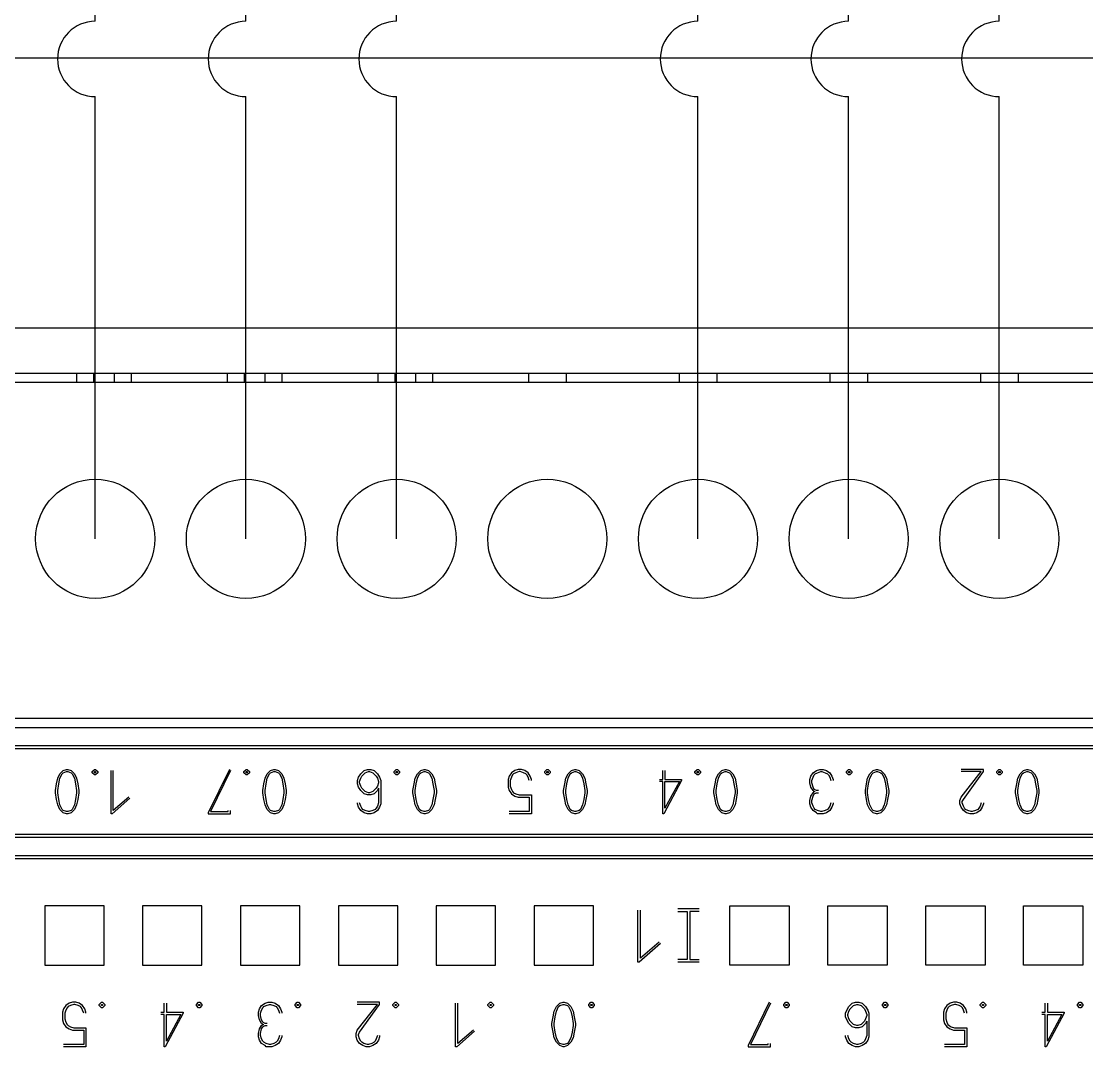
# Model space of a CAD drawing. Header units: millimetres. Extents: x 408 to 981, y 278 to 684.
# Drawn here: x 638.79 to 674.71, y 492.85 to 527.42 of the extents above; entities that cross this region are included whole.
import ezdxf

# ---------------------------------------------------------------- set-up
doc = ezdxf.new("R2010")
doc.units = ezdxf.units.MM
for name, color, linetype in [('0007LEVEL_0', 7, 'Continuous'), ('0007LEVEL_1', 7, 'Continuous'), ('8_ALL_NOTES_BALLOONS_SYMBOLS_GT', 7, 'Continuous'), ('RED_2.5mm^2', 1, 'Continuous'), ('YEL_14_THHN', 2, 'Continuous')]:
    doc.layers.add(name, color=color, linetype=linetype)

msp = doc.modelspace()

# ---------------------------------------------------------------- linework, layer by layer
at = {"color": 7, "linetype": 'Continuous'}
for p, q in [((692.583, 503.596), (539.183, 503.596)), ((539.283, 499.287), (692.483, 499.287)), ((539.283, 499.196), (692.483, 499.196)), ((639.583, 497.596), (639.583, 495.596)), ((641.583, 497.596), (639.583, 497.596)), ((641.583, 495.596), (641.583, 497.596)), ((642.883, 497.596), (642.883, 495.596)), ((644.883, 497.596), (642.883, 497.596)), ((644.883, 495.596), (644.883, 497.596)), ((646.183, 497.596), (646.183, 495.596)), ((648.183, 497.596), (646.183, 497.596)), ((648.183, 495.596), (648.183, 497.596)), ((649.483, 497.596), (649.483, 495.596)), ((651.483, 497.596), (649.483, 497.596)), ((651.483, 495.596), (651.483, 497.596)), ((652.783, 497.596), (652.783, 495.596)), ((654.783, 497.596), (652.783, 497.596)), ((654.783, 495.596), (654.783, 497.596)), ((656.083, 497.596), (656.083, 495.596)), ((658.083, 497.596), (656.083, 497.596)), ((658.083, 495.596), (658.083, 497.596)), ((662.683, 495.596), (662.683, 497.596)), ((662.683, 497.596), (664.683, 497.596)), ((664.683, 497.596), (664.683, 495.596)), ((665.983, 495.596), (665.983, 497.596)), ((665.983, 497.596), (667.983, 497.596)), ((667.983, 497.596), (667.983, 495.596)), ((669.283, 495.596), (669.283, 497.596)), ((669.283, 497.596), (671.283, 497.596)), ((671.283, 497.596), (671.283, 495.596)), ((672.583, 495.596), (672.583, 497.596)), ((672.583, 497.596), (674.583, 497.596)), ((674.583, 497.596), (674.583, 495.596)), ((639.583, 495.596), (641.583, 495.596)), ((642.883, 495.596), (644.883, 495.596)), ((646.183, 495.596), (648.183, 495.596)), ((649.483, 495.596), (651.483, 495.596)), ((652.783, 495.596), (654.783, 495.596)), ((656.083, 495.596), (658.083, 495.596)), ((664.683, 495.596), (662.683, 495.596)), ((667.983, 495.596), (665.983, 495.596)), ((671.283, 495.596), (669.283, 495.596)), ((674.583, 495.596), (672.583, 495.596))]:
    msp.add_line(p, q, dxfattribs=at)
at = {"layer": '0007LEVEL_0', "color": 7, "linetype": 'Continuous'}
for p, q in [((661.643, 497.496), (660.923, 497.496)), ((659.573, 495.696), (659.573, 497.451)), ((659.663, 495.831), (659.663, 497.451)), ((660.923, 497.406), (661.238, 497.406)), ((661.238, 497.406), (661.238, 495.786)), ((661.328, 497.406), (661.328, 495.786)), ((661.643, 497.406), (661.328, 497.406)), ((660.338, 496.326), (659.618, 495.696)), ((660.293, 496.371), (659.663, 495.831)), ((659.618, 495.696), (659.573, 495.696)), ((661.238, 495.786), (660.923, 495.786)), ((661.643, 495.696), (660.923, 495.696)), ((661.328, 495.786), (661.643, 495.786)), ((640.295, 494.233), (640.22, 494.121)), ((640.408, 494.308), (640.295, 494.233)), ((640.445, 494.233), (640.37, 494.196)), ((640.52, 494.346), (640.408, 494.308)), ((640.558, 494.271), (640.445, 494.233)), ((640.633, 494.346), (640.52, 494.346)), ((640.595, 494.271), (640.558, 494.271)), ((640.708, 494.233), (640.595, 494.271)), ((640.745, 494.308), (640.633, 494.346)), ((640.783, 494.196), (640.708, 494.233)), ((640.858, 494.233), (640.745, 494.308)), ((640.933, 494.121), (640.858, 494.233)), ((641.42, 494.271), (641.495, 494.346)), ((641.42, 494.233), (641.42, 494.271)), ((641.495, 494.158), (641.42, 494.233)), ((641.495, 494.346), (641.533, 494.346)), ((641.495, 494.233), (641.495, 494.271)), ((641.495, 494.271), (641.533, 494.271)), ((641.533, 494.233), (641.495, 494.233)), ((641.533, 494.346), (641.608, 494.271)), ((641.533, 494.271), (641.533, 494.233)), ((641.608, 494.233), (641.533, 494.158)), ((641.608, 494.271), (641.608, 494.233)), ((643.608, 494.008), (643.608, 494.308)), ((643.683, 494.308), (643.683, 494.008)), ((644.695, 494.271), (644.77, 494.346)), ((644.695, 494.233), (644.695, 494.271)), ((644.77, 494.158), (644.695, 494.233)), ((644.77, 494.346), (644.808, 494.346)), ((644.77, 494.233), (644.77, 494.271)), ((644.77, 494.271), (644.808, 494.271)), ((644.808, 494.233), (644.77, 494.233)), ((644.808, 494.346), (644.883, 494.271)), ((644.808, 494.271), (644.808, 494.233)), ((644.883, 494.233), (644.808, 494.158)), ((644.883, 494.271), (644.883, 494.233)), ((646.82, 494.121), (646.895, 494.233)), ((646.895, 494.233), (647.008, 494.308)), ((646.97, 494.196), (647.045, 494.233)), ((647.008, 494.308), (647.12, 494.346)), ((647.045, 494.233), (647.158, 494.271)), ((647.12, 494.346), (647.233, 494.346)), ((647.158, 494.271), (647.195, 494.271)), ((647.195, 494.271), (647.308, 494.233)), ((647.233, 494.346), (647.345, 494.308)), ((647.308, 494.233), (647.383, 494.196)), ((647.345, 494.308), (647.458, 494.233)), ((647.458, 494.233), (647.533, 494.121)), ((648.02, 494.271), (648.095, 494.346)), ((648.02, 494.233), (648.02, 494.271)), ((648.095, 494.158), (648.02, 494.233)), ((648.095, 494.346), (648.133, 494.346)), ((648.095, 494.233), (648.095, 494.271)), ((648.095, 494.271), (648.133, 494.271)), ((648.133, 494.233), (648.095, 494.233)), ((648.133, 494.346), (648.208, 494.271)), ((648.133, 494.271), (648.133, 494.233)), ((648.208, 494.233), (648.133, 494.158)), ((648.208, 494.271), (648.208, 494.233)), ((650.87, 494.346), (650.12, 494.346)), ((650.12, 493.408), (650.795, 494.271)), ((650.795, 494.271), (650.12, 494.271)), ((650.195, 493.333), (650.87, 494.271)), ((650.87, 494.271), (650.87, 494.346)), ((651.32, 494.271), (651.395, 494.346)), ((651.32, 494.233), (651.32, 494.271)), ((651.395, 494.158), (651.32, 494.233)), ((651.395, 494.346), (651.433, 494.346)), ((651.395, 494.233), (651.395, 494.271)), ((651.395, 494.271), (651.433, 494.271)), ((651.433, 494.233), (651.395, 494.233)), ((651.433, 494.346), (651.508, 494.271)), ((651.433, 494.271), (651.433, 494.233)), ((651.508, 494.233), (651.433, 494.158)), ((651.508, 494.271), (651.508, 494.233)), ((653.433, 492.846), (653.433, 494.308)), ((653.508, 492.958), (653.508, 494.308)), ((654.52, 494.271), (654.595, 494.346)), ((654.52, 494.233), (654.52, 494.271)), ((654.595, 494.158), (654.52, 494.233)), ((654.595, 494.346), (654.633, 494.346)), ((654.595, 494.233), (654.595, 494.271)), ((654.595, 494.271), (654.633, 494.271)), ((654.633, 494.233), (654.595, 494.233)), ((654.633, 494.346), (654.708, 494.271)), ((654.633, 494.271), (654.633, 494.233)), ((654.708, 494.233), (654.633, 494.158)), ((654.708, 494.271), (654.708, 494.233)), ((656.833, 494.196), (656.945, 494.308)), ((656.908, 494.196), (656.945, 494.233)), ((656.945, 494.308), (657.058, 494.346)), ((656.945, 494.233), (657.058, 494.271)), ((657.058, 494.346), (657.095, 494.346)), ((657.058, 494.271), (657.095, 494.271)), ((657.095, 494.346), (657.208, 494.308)), ((657.095, 494.271), (657.208, 494.233)), ((657.208, 494.308), (657.32, 494.196)), ((657.208, 494.233), (657.245, 494.196)), ((657.92, 494.271), (657.995, 494.346)), ((657.92, 494.233), (657.92, 494.271)), ((657.995, 494.158), (657.92, 494.233)), ((657.995, 494.346), (658.033, 494.346)), ((657.995, 494.233), (657.995, 494.271)), ((657.995, 494.271), (658.033, 494.271)), ((658.033, 494.233), (657.995, 494.233)), ((658.033, 494.346), (658.108, 494.271)), ((658.033, 494.271), (658.033, 494.233)), ((658.108, 494.233), (658.033, 494.158)), ((658.108, 494.271), (658.108, 494.233)), ((664.008, 494.346), (663.295, 492.883)), ((664.045, 494.308), (663.37, 492.921)), ((664.495, 494.271), (664.57, 494.346)), ((664.495, 494.233), (664.495, 494.271)), ((664.57, 494.158), (664.495, 494.233)), ((664.57, 494.346), (664.608, 494.346)), ((664.57, 494.233), (664.57, 494.271)), ((664.57, 494.271), (664.608, 494.271)), ((664.608, 494.233), (664.57, 494.233)), ((664.608, 494.346), (664.683, 494.271)), ((664.608, 494.271), (664.608, 494.233)), ((664.683, 494.233), (664.608, 494.158)), ((664.683, 494.271), (664.683, 494.233)), ((666.695, 494.196), (666.808, 494.308)), ((666.733, 494.121), (666.845, 494.233)), ((666.808, 494.308), (666.92, 494.346)), ((666.845, 494.233), (666.958, 494.271)), ((666.92, 494.346), (667.033, 494.346)), ((666.958, 494.271), (666.995, 494.271)), ((666.995, 494.271), (667.108, 494.233)), ((667.033, 494.346), (667.145, 494.308)), ((667.108, 494.233), (667.22, 494.121)), ((667.145, 494.308), (667.258, 494.196)), ((667.82, 494.271), (667.895, 494.346)), ((667.82, 494.233), (667.82, 494.271)), ((667.895, 494.158), (667.82, 494.233)), ((667.895, 494.346), (667.933, 494.346)), ((667.895, 494.233), (667.895, 494.271)), ((667.895, 494.271), (667.933, 494.271)), ((667.933, 494.233), (667.895, 494.233)), ((667.933, 494.346), (668.008, 494.271)), ((667.933, 494.271), (667.933, 494.233)), ((668.008, 494.233), (667.933, 494.158)), ((668.008, 494.271), (668.008, 494.233)), ((669.995, 494.233), (669.92, 494.121)), ((670.108, 494.308), (669.995, 494.233)), ((670.145, 494.233), (670.07, 494.196)), ((670.22, 494.346), (670.108, 494.308)), ((670.258, 494.271), (670.145, 494.233)), ((670.333, 494.346), (670.22, 494.346)), ((670.295, 494.271), (670.258, 494.271)), ((670.408, 494.233), (670.295, 494.271)), ((670.445, 494.308), (670.333, 494.346)), ((670.483, 494.196), (670.408, 494.233)), ((670.558, 494.233), (670.445, 494.308)), ((670.633, 494.121), (670.558, 494.233)), ((671.12, 494.271), (671.195, 494.346)), ((671.12, 494.233), (671.12, 494.271)), ((671.195, 494.158), (671.12, 494.233)), ((671.195, 494.346), (671.233, 494.346)), ((671.195, 494.233), (671.195, 494.271)), ((671.195, 494.271), (671.233, 494.271)), ((671.233, 494.233), (671.195, 494.233)), ((671.233, 494.346), (671.308, 494.271)), ((671.233, 494.271), (671.233, 494.233)), ((671.308, 494.233), (671.233, 494.158)), ((671.308, 494.271), (671.308, 494.233)), ((673.308, 494.008), (673.308, 494.308)), ((673.383, 494.308), (673.383, 494.008)), ((674.395, 494.271), (674.47, 494.346)), ((674.395, 494.233), (674.395, 494.271)), ((674.47, 494.158), (674.395, 494.233)), ((674.47, 494.346), (674.508, 494.346)), ((674.47, 494.233), (674.47, 494.271)), ((674.47, 494.271), (674.508, 494.271)), ((674.508, 494.233), (674.47, 494.233)), ((674.508, 494.346), (674.583, 494.271)), ((674.508, 494.271), (674.508, 494.233)), ((674.583, 494.233), (674.508, 494.158)), ((674.583, 494.271), (674.583, 494.233)), ((640.22, 494.121), (640.183, 494.008)), ((640.183, 494.008), (640.183, 493.746)), ((640.295, 494.083), (640.258, 493.971)), ((640.258, 493.971), (640.258, 493.783)), ((640.333, 494.158), (640.295, 494.083)), ((640.37, 494.196), (640.333, 494.158)), ((640.82, 494.158), (640.783, 494.196)), ((640.858, 494.083), (640.82, 494.158)), ((640.895, 493.971), (640.858, 494.083)), ((640.97, 494.008), (640.933, 494.121)), ((640.97, 493.971), (640.97, 494.008)), ((641.533, 494.158), (641.495, 494.158)), ((643.495, 494.008), (643.608, 494.008)), ((643.608, 493.933), (643.495, 493.933)), ((643.608, 492.846), (643.608, 493.933)), ((644.245, 493.971), (643.645, 492.846)), ((643.683, 494.008), (644.245, 494.008)), ((644.17, 493.933), (643.683, 493.033)), ((643.683, 493.033), (643.683, 493.933)), ((643.683, 493.933), (644.17, 493.933)), ((644.245, 494.008), (644.245, 493.971)), ((644.808, 494.158), (644.77, 494.158)), ((646.783, 494.008), (646.82, 494.121)), ((646.783, 493.896), (646.783, 494.008)), ((646.82, 493.746), (646.783, 493.896)), ((646.858, 493.971), (646.895, 494.083)), ((646.858, 493.896), (646.858, 493.971)), ((646.895, 493.746), (646.858, 493.896)), ((646.895, 494.083), (646.933, 494.158)), ((646.933, 494.158), (646.97, 494.196)), ((647.383, 494.196), (647.42, 494.158)), ((647.42, 494.158), (647.458, 494.083)), ((647.458, 494.083), (647.495, 493.971)), ((647.533, 494.121), (647.57, 494.008)), ((647.57, 494.008), (647.57, 493.971)), ((648.133, 494.158), (648.095, 494.158)), ((651.433, 494.158), (651.395, 494.158)), ((654.633, 494.158), (654.595, 494.158)), ((656.72, 493.858), (656.758, 494.046)), ((656.758, 494.046), (656.833, 494.196)), ((656.795, 493.858), (656.833, 494.046)), ((656.833, 494.046), (656.908, 494.196)), ((657.245, 494.196), (657.32, 494.046)), ((657.32, 494.196), (657.395, 494.046)), ((657.32, 494.046), (657.358, 493.858)), ((657.395, 494.046), (657.433, 493.858)), ((658.033, 494.158), (657.995, 494.158)), ((664.608, 494.158), (664.57, 494.158)), ((666.583, 493.971), (666.62, 494.083)), ((666.583, 493.858), (666.583, 493.971)), ((666.62, 494.083), (666.695, 494.196)), ((666.658, 493.933), (666.695, 494.046)), ((666.658, 493.896), (666.658, 493.933)), ((666.695, 493.783), (666.658, 493.896)), ((666.695, 494.046), (666.733, 494.121)), ((667.22, 494.121), (667.258, 494.046)), ((667.258, 494.196), (667.333, 494.083)), ((667.258, 494.046), (667.295, 493.933)), ((667.295, 493.896), (667.258, 493.783)), ((667.295, 493.933), (667.295, 493.896)), ((667.333, 494.083), (667.37, 493.971)), ((667.37, 493.971), (667.37, 493.183)), ((667.933, 494.158), (667.895, 494.158)), ((669.92, 494.121), (669.883, 494.008)), ((669.883, 494.008), (669.883, 493.746)), ((669.995, 494.083), (669.958, 493.971)), ((669.958, 493.971), (669.958, 493.783)), ((670.033, 494.158), (669.995, 494.083)), ((670.07, 494.196), (670.033, 494.158)), ((670.52, 494.158), (670.483, 494.196)), ((670.558, 494.083), (670.52, 494.158)), ((670.595, 493.971), (670.558, 494.083)), ((670.67, 494.008), (670.633, 494.121)), ((670.67, 493.971), (670.67, 494.008)), ((671.233, 494.158), (671.195, 494.158)), ((673.195, 494.008), (673.308, 494.008)), ((673.308, 493.933), (673.195, 493.933)), ((673.308, 492.846), (673.308, 493.933)), ((673.945, 493.971), (673.345, 492.846)), ((673.383, 494.008), (673.945, 494.008)), ((673.87, 493.933), (673.383, 493.033)), ((673.383, 493.033), (673.383, 493.933)), ((673.383, 493.933), (673.87, 493.933)), ((673.945, 494.008), (673.945, 493.971)), ((674.508, 494.158), (674.47, 494.158)), ((640.183, 493.746), (640.22, 493.633)), ((640.22, 493.633), (640.295, 493.521)), ((640.258, 493.783), (640.295, 493.671)), ((640.295, 493.671), (640.333, 493.596)), ((640.295, 493.521), (640.408, 493.446)), ((640.333, 493.596), (640.37, 493.558)), ((640.37, 493.558), (640.445, 493.521)), ((640.445, 493.521), (640.558, 493.483)), ((646.895, 493.633), (646.82, 493.746)), ((646.82, 493.446), (646.895, 493.558)), ((646.933, 493.671), (646.895, 493.746)), ((646.933, 493.596), (646.895, 493.633)), ((646.895, 493.558), (646.933, 493.596)), ((646.895, 493.446), (646.933, 493.521)), ((647.008, 493.633), (646.933, 493.671)), ((646.933, 493.596), (646.97, 493.596)), ((646.933, 493.521), (647.008, 493.558)), ((647.083, 493.633), (647.008, 493.633)), ((647.008, 493.558), (647.083, 493.558)), ((656.683, 493.633), (656.72, 493.858)), ((656.683, 493.558), (656.683, 493.633)), ((656.72, 493.333), (656.683, 493.558)), ((656.758, 493.633), (656.795, 493.858)), ((656.758, 493.558), (656.758, 493.633)), ((656.795, 493.333), (656.758, 493.558)), ((657.358, 493.858), (657.395, 493.633)), ((657.395, 493.558), (657.358, 493.333)), ((657.395, 493.633), (657.395, 493.558)), ((657.433, 493.858), (657.47, 493.633)), ((657.47, 493.558), (657.433, 493.333)), ((657.47, 493.633), (657.47, 493.558)), ((666.62, 493.746), (666.583, 493.858)), ((666.695, 493.633), (666.62, 493.746)), ((666.733, 493.708), (666.695, 493.783)), ((666.808, 493.521), (666.695, 493.633)), ((666.845, 493.596), (666.733, 493.708)), ((666.92, 493.483), (666.808, 493.521)), ((666.958, 493.558), (666.845, 493.596)), ((666.995, 493.558), (666.958, 493.558)), ((667.108, 493.596), (666.995, 493.558)), ((667.145, 493.521), (667.033, 493.483)), ((667.22, 493.708), (667.108, 493.596)), ((667.258, 493.633), (667.145, 493.521)), ((667.258, 493.783), (667.22, 493.708)), ((667.295, 493.708), (667.258, 493.633)), ((667.295, 493.708), (667.295, 493.221)), ((669.883, 493.746), (669.92, 493.633)), ((669.92, 493.633), (669.995, 493.521)), ((669.958, 493.783), (669.995, 493.671)), ((669.995, 493.671), (670.033, 493.596)), ((669.995, 493.521), (670.108, 493.446)), ((670.033, 493.596), (670.07, 493.558)), ((670.07, 493.558), (670.145, 493.521)), ((670.145, 493.521), (670.258, 493.483)), ((640.408, 493.446), (640.52, 493.408)), ((640.52, 493.408), (640.895, 493.408)), ((640.558, 493.483), (640.97, 493.483)), ((640.895, 493.408), (640.895, 492.921)), ((640.97, 493.483), (640.97, 492.846)), ((646.783, 493.296), (646.82, 493.446)), ((646.783, 493.183), (646.783, 493.296)), ((646.82, 493.071), (646.783, 493.183)), ((646.858, 493.296), (646.895, 493.446)), ((646.858, 493.221), (646.858, 493.296)), ((646.895, 493.108), (646.858, 493.221)), ((647.495, 493.221), (647.458, 493.108)), ((647.57, 493.183), (647.533, 493.071)), ((647.57, 493.221), (647.57, 493.183)), ((650.083, 493.296), (650.12, 493.408)), ((650.083, 493.183), (650.083, 493.296)), ((650.12, 493.071), (650.083, 493.183)), ((650.158, 493.258), (650.195, 493.333)), ((650.158, 493.221), (650.158, 493.258)), ((650.195, 493.108), (650.158, 493.221)), ((650.795, 493.221), (650.758, 493.108)), ((650.87, 493.183), (650.833, 493.071)), ((650.87, 493.221), (650.87, 493.183)), ((654.07, 493.371), (653.47, 492.846)), ((654.033, 493.408), (653.508, 492.958)), ((656.758, 493.146), (656.72, 493.333)), ((656.833, 493.146), (656.795, 493.333)), ((657.358, 493.333), (657.32, 493.146)), ((657.433, 493.333), (657.395, 493.146)), ((666.583, 493.183), (666.583, 493.221)), ((666.62, 493.071), (666.583, 493.183)), ((666.695, 493.108), (666.658, 493.221)), ((667.033, 493.483), (666.92, 493.483)), ((667.295, 493.221), (667.258, 493.108)), ((667.37, 493.183), (667.333, 493.071)), ((670.108, 493.446), (670.22, 493.408)), ((670.22, 493.408), (670.595, 493.408)), ((670.258, 493.483), (670.67, 493.483)), ((670.595, 493.408), (670.595, 492.921)), ((670.67, 493.483), (670.67, 492.846)), ((640.895, 492.921), (640.22, 492.921)), ((640.97, 492.846), (640.22, 492.846)), ((643.645, 492.846), (643.608, 492.846)), ((646.895, 492.958), (646.82, 493.071)), ((646.933, 493.033), (646.895, 493.108)), ((647.008, 492.883), (646.895, 492.958)), ((646.97, 492.996), (646.933, 493.033)), ((647.045, 492.958), (646.97, 492.996)), ((647.045, 492.846), (647.008, 492.883)), ((647.158, 492.921), (647.045, 492.958)), ((647.233, 492.846), (647.045, 492.846)), ((647.195, 492.921), (647.158, 492.921)), ((647.308, 492.958), (647.195, 492.921)), ((647.345, 492.883), (647.233, 492.846)), ((647.383, 492.996), (647.308, 492.958)), ((647.458, 492.958), (647.345, 492.883)), ((647.42, 493.033), (647.383, 492.996)), ((647.458, 493.108), (647.42, 493.033)), ((647.533, 493.071), (647.458, 492.958)), ((650.195, 492.958), (650.12, 493.071)), ((650.233, 493.033), (650.195, 493.108)), ((650.308, 492.883), (650.195, 492.958)), ((650.27, 492.996), (650.233, 493.033)), ((650.345, 492.958), (650.27, 492.996)), ((650.42, 492.846), (650.308, 492.883)), ((650.458, 492.921), (650.345, 492.958)), ((650.533, 492.846), (650.42, 492.846)), ((650.495, 492.921), (650.458, 492.921)), ((650.608, 492.958), (650.495, 492.921)), ((650.645, 492.883), (650.533, 492.846)), ((650.683, 492.996), (650.608, 492.958)), ((650.758, 492.958), (650.645, 492.883)), ((650.72, 493.033), (650.683, 492.996)), ((650.758, 493.108), (650.72, 493.033)), ((650.833, 493.071), (650.758, 492.958)), ((653.47, 492.846), (653.433, 492.846)), ((656.833, 492.996), (656.758, 493.146)), ((656.908, 492.996), (656.833, 493.146)), ((656.945, 492.883), (656.833, 492.996)), ((656.945, 492.958), (656.908, 492.996)), ((657.058, 492.921), (656.945, 492.958)), ((657.058, 492.846), (656.945, 492.883)), ((657.095, 492.921), (657.058, 492.921)), ((657.095, 492.846), (657.058, 492.846)), ((657.208, 492.958), (657.095, 492.921)), ((657.208, 492.883), (657.095, 492.846)), ((657.32, 492.996), (657.208, 492.883)), ((657.245, 492.996), (657.208, 492.958)), ((657.32, 493.146), (657.245, 492.996)), ((657.395, 493.146), (657.32, 492.996)), ((663.295, 492.883), (663.295, 492.846)), ((663.295, 492.846), (664.045, 492.846)), ((663.37, 492.921), (663.97, 492.921)), ((663.97, 492.921), (663.97, 492.958)), ((664.045, 492.846), (664.045, 492.958)), ((666.695, 492.958), (666.62, 493.071)), ((666.733, 493.033), (666.695, 493.108)), ((666.808, 492.883), (666.695, 492.958)), ((666.77, 492.996), (666.733, 493.033)), ((666.845, 492.958), (666.77, 492.996)), ((666.92, 492.846), (666.808, 492.883)), ((666.958, 492.921), (666.845, 492.958)), ((667.033, 492.846), (666.92, 492.846)), ((666.995, 492.921), (666.958, 492.921)), ((667.108, 492.958), (666.995, 492.921)), ((667.145, 492.883), (667.033, 492.846)), ((667.183, 492.996), (667.108, 492.958)), ((667.258, 492.958), (667.145, 492.883)), ((667.22, 493.033), (667.183, 492.996)), ((667.258, 493.108), (667.22, 493.033)), ((667.333, 493.071), (667.258, 492.958)), ((670.595, 492.921), (669.92, 492.921)), ((670.67, 492.846), (669.92, 492.846)), ((673.345, 492.846), (673.308, 492.846))]:
    msp.add_line(p, q, dxfattribs=at)
at = {"layer": '0007LEVEL_1', "color": 7, "linetype": 'Continuous'}
for p, q in [((618.683, 502.996), (692.483, 502.996)), ((618.783, 502.896), (692.383, 502.896)), ((640.094, 502.046), (640.206, 502.158)), ((640.206, 502.158), (640.319, 502.196)), ((640.319, 502.196), (640.356, 502.196)), ((640.356, 502.196), (640.469, 502.158)), ((640.469, 502.158), (640.581, 502.046)), ((641.181, 502.121), (641.256, 502.196)), ((641.256, 502.196), (641.294, 502.196)), ((641.294, 502.196), (641.369, 502.121)), ((641.819, 500.696), (641.819, 502.158)), ((641.894, 500.808), (641.894, 502.158)), ((645.808, 502.196), (645.096, 500.733)), ((645.846, 502.158), (645.171, 500.771)), ((646.296, 502.121), (646.371, 502.196)), ((646.371, 502.196), (646.408, 502.196)), ((646.408, 502.196), (646.483, 502.121)), ((647.083, 502.046), (647.196, 502.158)), ((647.196, 502.158), (647.308, 502.196)), ((647.308, 502.196), (647.346, 502.196)), ((647.346, 502.196), (647.458, 502.158)), ((647.458, 502.158), (647.571, 502.046)), ((650.234, 502.046), (650.346, 502.158)), ((650.346, 502.158), (650.459, 502.196)), ((650.459, 502.196), (650.571, 502.196)), ((650.571, 502.196), (650.684, 502.158)), ((650.684, 502.158), (650.796, 502.046)), ((651.359, 502.121), (651.434, 502.196)), ((651.434, 502.196), (651.471, 502.196)), ((651.471, 502.196), (651.546, 502.121)), ((652.146, 502.046), (652.259, 502.158)), ((652.259, 502.158), (652.371, 502.196)), ((652.371, 502.196), (652.409, 502.196)), ((652.409, 502.196), (652.521, 502.158)), ((652.521, 502.158), (652.634, 502.046)), ((655.426, 502.158), (655.314, 502.083)), ((655.539, 502.196), (655.426, 502.158)), ((655.651, 502.196), (655.539, 502.196)), ((655.764, 502.158), (655.651, 502.196)), ((655.876, 502.083), (655.764, 502.158)), ((656.439, 502.121), (656.514, 502.196)), ((656.514, 502.196), (656.551, 502.196)), ((656.551, 502.196), (656.626, 502.121)), ((657.226, 502.046), (657.339, 502.158)), ((657.339, 502.158), (657.451, 502.196)), ((657.451, 502.196), (657.489, 502.196)), ((657.489, 502.196), (657.601, 502.158)), ((657.601, 502.158), (657.714, 502.046)), ((660.417, 501.858), (660.417, 502.158)), ((660.492, 502.158), (660.492, 501.858)), ((661.504, 502.121), (661.579, 502.196)), ((661.579, 502.196), (661.617, 502.196)), ((661.617, 502.196), (661.692, 502.121)), ((662.292, 502.046), (662.404, 502.158)), ((662.404, 502.158), (662.517, 502.196)), ((662.517, 502.196), (662.554, 502.196)), ((662.554, 502.196), (662.667, 502.158)), ((662.667, 502.158), (662.779, 502.046)), ((665.484, 502.083), (665.597, 502.158)), ((665.597, 502.158), (665.709, 502.196)), ((665.709, 502.196), (665.822, 502.196)), ((665.822, 502.196), (665.934, 502.158)), ((665.934, 502.158), (666.047, 502.083)), ((666.609, 502.121), (666.684, 502.196)), ((666.684, 502.196), (666.722, 502.196)), ((666.722, 502.196), (666.797, 502.121)), ((667.397, 502.046), (667.509, 502.158)), ((667.509, 502.158), (667.622, 502.196)), ((667.622, 502.196), (667.659, 502.196)), ((667.659, 502.196), (667.772, 502.158)), ((667.772, 502.158), (667.884, 502.046)), ((671.226, 502.196), (670.476, 502.196)), ((671.226, 502.121), (671.226, 502.196)), ((671.676, 502.121), (671.751, 502.196)), ((671.751, 502.196), (671.788, 502.196)), ((671.788, 502.196), (671.863, 502.121)), ((672.463, 502.046), (672.576, 502.158)), ((672.576, 502.158), (672.688, 502.196)), ((672.688, 502.196), (672.726, 502.196)), ((672.726, 502.196), (672.838, 502.158)), ((672.838, 502.158), (672.951, 502.046)), ((639.981, 501.708), (640.019, 501.896)), ((640.019, 501.896), (640.094, 502.046)), ((640.056, 501.708), (640.094, 501.896)), ((640.094, 501.896), (640.169, 502.046)), ((640.169, 502.046), (640.206, 502.083)), ((640.206, 502.083), (640.319, 502.121)), ((640.319, 502.121), (640.356, 502.121)), ((640.356, 502.121), (640.469, 502.083)), ((640.469, 502.083), (640.506, 502.046)), ((640.506, 502.046), (640.581, 501.896)), ((640.581, 502.046), (640.656, 501.896)), ((640.581, 501.896), (640.619, 501.708)), ((640.656, 501.896), (640.694, 501.708)), ((641.181, 502.083), (641.181, 502.121)), ((641.256, 502.008), (641.181, 502.083)), ((641.256, 502.083), (641.256, 502.121)), ((641.256, 502.121), (641.294, 502.121)), ((641.294, 502.083), (641.256, 502.083)), ((641.294, 502.008), (641.256, 502.008)), ((641.294, 502.121), (641.294, 502.083)), ((641.369, 502.083), (641.294, 502.008)), ((641.369, 502.121), (641.369, 502.083)), ((646.296, 502.083), (646.296, 502.121)), ((646.371, 502.008), (646.296, 502.083)), ((646.371, 502.083), (646.371, 502.121)), ((646.371, 502.121), (646.408, 502.121)), ((646.408, 502.083), (646.371, 502.083)), ((646.408, 502.008), (646.371, 502.008)), ((646.408, 502.121), (646.408, 502.083)), ((646.483, 502.083), (646.408, 502.008)), ((646.483, 502.121), (646.483, 502.083)), ((646.971, 501.708), (647.008, 501.896)), ((647.008, 501.896), (647.083, 502.046)), ((647.046, 501.708), (647.083, 501.896)), ((647.083, 501.896), (647.158, 502.046)), ((647.158, 502.046), (647.196, 502.083)), ((647.196, 502.083), (647.308, 502.121)), ((647.308, 502.121), (647.346, 502.121)), ((647.346, 502.121), (647.458, 502.083)), ((647.458, 502.083), (647.496, 502.046)), ((647.496, 502.046), (647.571, 501.896)), ((647.571, 502.046), (647.646, 501.896)), ((647.571, 501.896), (647.608, 501.708)), ((647.646, 501.896), (647.683, 501.708)), ((650.121, 501.821), (650.159, 501.933)), ((650.121, 501.708), (650.121, 501.821)), ((650.159, 501.933), (650.234, 502.046)), ((650.196, 501.783), (650.234, 501.896)), ((650.196, 501.746), (650.196, 501.783)), ((650.234, 501.896), (650.271, 501.971)), ((650.271, 501.971), (650.384, 502.083)), ((650.384, 502.083), (650.496, 502.121)), ((650.496, 502.121), (650.534, 502.121)), ((650.534, 502.121), (650.646, 502.083)), ((650.646, 502.083), (650.759, 501.971)), ((650.759, 501.971), (650.796, 501.896)), ((650.796, 502.046), (650.871, 501.933)), ((650.796, 501.896), (650.834, 501.783)), ((650.834, 501.783), (650.834, 501.746)), ((650.871, 501.933), (650.909, 501.821)), ((650.909, 501.821), (650.909, 501.033)), ((651.359, 502.083), (651.359, 502.121)), ((651.434, 502.008), (651.359, 502.083)), ((651.434, 502.083), (651.434, 502.121)), ((651.434, 502.121), (651.471, 502.121)), ((651.471, 502.083), (651.434, 502.083)), ((651.471, 502.008), (651.434, 502.008)), ((651.471, 502.121), (651.471, 502.083)), ((651.546, 502.083), (651.471, 502.008)), ((651.546, 502.121), (651.546, 502.083)), ((652.034, 501.708), (652.071, 501.896)), ((652.071, 501.896), (652.146, 502.046)), ((652.109, 501.708), (652.146, 501.896)), ((652.146, 501.896), (652.221, 502.046)), ((652.221, 502.046), (652.259, 502.083)), ((652.259, 502.083), (652.371, 502.121)), ((652.371, 502.121), (652.409, 502.121)), ((652.409, 502.121), (652.521, 502.083)), ((652.521, 502.083), (652.559, 502.046)), ((652.559, 502.046), (652.634, 501.896)), ((652.634, 502.046), (652.709, 501.896)), ((652.634, 501.896), (652.671, 501.708)), ((652.709, 501.896), (652.746, 501.708)), ((655.239, 501.971), (655.201, 501.858)), ((655.201, 501.858), (655.201, 501.596)), ((655.314, 502.083), (655.239, 501.971)), ((655.314, 501.933), (655.276, 501.821)), ((655.276, 501.821), (655.276, 501.633)), ((655.351, 502.008), (655.314, 501.933)), ((655.389, 502.046), (655.351, 502.008)), ((655.464, 502.083), (655.389, 502.046)), ((655.576, 502.121), (655.464, 502.083)), ((655.614, 502.121), (655.576, 502.121)), ((655.726, 502.083), (655.614, 502.121)), ((655.801, 502.046), (655.726, 502.083)), ((655.839, 502.008), (655.801, 502.046)), ((655.876, 501.933), (655.839, 502.008)), ((655.951, 501.971), (655.876, 502.083)), ((655.914, 501.821), (655.876, 501.933)), ((655.989, 501.858), (655.951, 501.971)), ((655.989, 501.821), (655.989, 501.858)), ((656.439, 502.083), (656.439, 502.121)), ((656.514, 502.008), (656.439, 502.083)), ((656.514, 502.083), (656.514, 502.121)), ((656.514, 502.121), (656.551, 502.121)), ((656.551, 502.083), (656.514, 502.083)), ((656.551, 502.008), (656.514, 502.008)), ((656.551, 502.121), (656.551, 502.083)), ((656.626, 502.083), (656.551, 502.008)), ((656.626, 502.121), (656.626, 502.083)), ((657.114, 501.708), (657.151, 501.896)), ((657.151, 501.896), (657.226, 502.046)), ((657.189, 501.708), (657.226, 501.896)), ((657.226, 501.896), (657.301, 502.046)), ((657.301, 502.046), (657.339, 502.083)), ((657.339, 502.083), (657.451, 502.121)), ((657.451, 502.121), (657.489, 502.121)), ((657.489, 502.121), (657.601, 502.083)), ((657.601, 502.083), (657.639, 502.046)), ((657.639, 502.046), (657.714, 501.896)), ((657.714, 502.046), (657.789, 501.896)), ((657.714, 501.896), (657.751, 501.708)), ((657.789, 501.896), (657.826, 501.708)), ((660.304, 501.858), (660.417, 501.858)), ((660.417, 501.783), (660.304, 501.783)), ((660.417, 500.696), (660.417, 501.783)), ((661.054, 501.821), (660.454, 500.696)), ((660.492, 501.858), (661.054, 501.858)), ((660.979, 501.783), (660.492, 500.883)), ((660.492, 500.883), (660.492, 501.783)), ((660.492, 501.783), (660.979, 501.783)), ((661.054, 501.858), (661.054, 501.821)), ((661.504, 502.083), (661.504, 502.121)), ((661.579, 502.008), (661.504, 502.083)), ((661.579, 502.083), (661.579, 502.121)), ((661.579, 502.121), (661.617, 502.121)), ((661.617, 502.083), (661.579, 502.083)), ((661.617, 502.008), (661.579, 502.008)), ((661.617, 502.121), (661.617, 502.083)), ((661.692, 502.083), (661.617, 502.008)), ((661.692, 502.121), (661.692, 502.083)), ((662.179, 501.708), (662.217, 501.896)), ((662.217, 501.896), (662.292, 502.046)), ((662.254, 501.708), (662.292, 501.896)), ((662.292, 501.896), (662.367, 502.046)), ((662.367, 502.046), (662.404, 502.083)), ((662.404, 502.083), (662.517, 502.121)), ((662.517, 502.121), (662.554, 502.121)), ((662.554, 502.121), (662.667, 502.083)), ((662.667, 502.083), (662.704, 502.046)), ((662.704, 502.046), (662.779, 501.896)), ((662.779, 502.046), (662.854, 501.896)), ((662.779, 501.896), (662.817, 501.708)), ((662.854, 501.896), (662.892, 501.708)), ((665.372, 501.858), (665.409, 501.971)), ((665.372, 501.746), (665.372, 501.858)), ((665.409, 501.971), (665.484, 502.083)), ((665.447, 501.821), (665.484, 501.933)), ((665.447, 501.746), (665.447, 501.821)), ((665.484, 501.933), (665.522, 502.008)), ((665.522, 502.008), (665.559, 502.046)), ((665.559, 502.046), (665.634, 502.083)), ((665.634, 502.083), (665.747, 502.121)), ((665.747, 502.121), (665.784, 502.121)), ((665.784, 502.121), (665.897, 502.083)), ((665.897, 502.083), (665.972, 502.046)), ((665.972, 502.046), (666.009, 502.008)), ((666.009, 502.008), (666.047, 501.933)), ((666.047, 502.083), (666.122, 501.971)), ((666.047, 501.933), (666.084, 501.821)), ((666.122, 501.971), (666.159, 501.858)), ((666.159, 501.858), (666.159, 501.821)), ((666.609, 502.083), (666.609, 502.121)), ((666.684, 502.008), (666.609, 502.083)), ((666.684, 502.083), (666.684, 502.121)), ((666.684, 502.121), (666.722, 502.121)), ((666.722, 502.083), (666.684, 502.083)), ((666.722, 502.008), (666.684, 502.008)), ((666.722, 502.121), (666.722, 502.083)), ((666.797, 502.083), (666.722, 502.008)), ((666.797, 502.121), (666.797, 502.083)), ((667.284, 501.708), (667.322, 501.896)), ((667.322, 501.896), (667.397, 502.046)), ((667.359, 501.708), (667.397, 501.896)), ((667.397, 501.896), (667.472, 502.046)), ((667.472, 502.046), (667.509, 502.083)), ((667.509, 502.083), (667.622, 502.121)), ((667.622, 502.121), (667.659, 502.121)), ((667.659, 502.121), (667.772, 502.083)), ((667.772, 502.083), (667.809, 502.046)), ((667.809, 502.046), (667.884, 501.896)), ((667.884, 502.046), (667.959, 501.896)), ((667.884, 501.896), (667.922, 501.708)), ((667.959, 501.896), (667.997, 501.708)), ((670.476, 501.258), (671.151, 502.121)), ((671.151, 502.121), (670.476, 502.121)), ((670.551, 501.183), (671.226, 502.121)), ((671.676, 502.083), (671.676, 502.121)), ((671.751, 502.008), (671.676, 502.083)), ((671.751, 502.083), (671.751, 502.121)), ((671.751, 502.121), (671.788, 502.121)), ((671.788, 502.083), (671.751, 502.083)), ((671.788, 502.008), (671.751, 502.008)), ((671.788, 502.121), (671.788, 502.083)), ((671.863, 502.083), (671.788, 502.008)), ((671.863, 502.121), (671.863, 502.083)), ((672.351, 501.708), (672.388, 501.896)), ((672.388, 501.896), (672.463, 502.046)), ((672.426, 501.708), (672.463, 501.896)), ((672.463, 501.896), (672.538, 502.046)), ((672.538, 502.046), (672.576, 502.083)), ((672.576, 502.083), (672.688, 502.121)), ((672.688, 502.121), (672.726, 502.121)), ((672.726, 502.121), (672.838, 502.083)), ((672.838, 502.083), (672.876, 502.046)), ((672.876, 502.046), (672.951, 501.896)), ((672.951, 502.046), (673.026, 501.896)), ((672.951, 501.896), (672.988, 501.708)), ((673.026, 501.896), (673.063, 501.708)), ((639.944, 501.483), (639.981, 501.708)), ((639.944, 501.408), (639.944, 501.483)), ((640.019, 501.483), (640.056, 501.708)), ((640.019, 501.408), (640.019, 501.483)), ((640.619, 501.708), (640.656, 501.483)), ((640.656, 501.483), (640.656, 501.408)), ((640.694, 501.708), (640.731, 501.483)), ((640.731, 501.483), (640.731, 501.408)), ((646.933, 501.483), (646.971, 501.708)), ((646.933, 501.408), (646.933, 501.483)), ((647.008, 501.483), (647.046, 501.708)), ((647.008, 501.408), (647.008, 501.483)), ((647.608, 501.708), (647.646, 501.483)), ((647.646, 501.483), (647.646, 501.408)), ((647.683, 501.708), (647.721, 501.483)), ((647.721, 501.483), (647.721, 501.408)), ((650.159, 501.596), (650.121, 501.708)), ((650.234, 501.483), (650.159, 501.596)), ((650.234, 501.633), (650.196, 501.746)), ((650.271, 501.558), (650.234, 501.633)), ((650.346, 501.371), (650.234, 501.483)), ((650.384, 501.446), (650.271, 501.558)), ((650.496, 501.408), (650.384, 501.446)), ((650.646, 501.446), (650.534, 501.408)), ((650.759, 501.558), (650.646, 501.446)), ((650.796, 501.483), (650.684, 501.371)), ((650.796, 501.633), (650.759, 501.558)), ((650.834, 501.746), (650.796, 501.633)), ((650.834, 501.558), (650.796, 501.483)), ((650.834, 501.558), (650.834, 501.071)), ((651.996, 501.483), (652.034, 501.708)), ((651.996, 501.408), (651.996, 501.483)), ((652.071, 501.483), (652.109, 501.708)), ((652.071, 501.408), (652.071, 501.483)), ((652.671, 501.708), (652.709, 501.483)), ((652.709, 501.483), (652.709, 501.408)), ((652.746, 501.708), (652.784, 501.483)), ((652.784, 501.483), (652.784, 501.408)), ((655.201, 501.596), (655.239, 501.483)), ((655.239, 501.483), (655.314, 501.371)), ((655.276, 501.633), (655.314, 501.521)), ((655.314, 501.521), (655.351, 501.446)), ((655.351, 501.446), (655.389, 501.408)), ((657.076, 501.483), (657.114, 501.708)), ((657.076, 501.408), (657.076, 501.483)), ((657.151, 501.483), (657.189, 501.708)), ((657.151, 501.408), (657.151, 501.483)), ((657.751, 501.708), (657.789, 501.483)), ((657.789, 501.483), (657.789, 501.408)), ((657.826, 501.708), (657.864, 501.483)), ((657.864, 501.483), (657.864, 501.408)), ((662.142, 501.483), (662.179, 501.708)), ((662.142, 501.408), (662.142, 501.483)), ((662.217, 501.483), (662.254, 501.708)), ((662.217, 501.408), (662.217, 501.483)), ((662.817, 501.708), (662.854, 501.483)), ((662.854, 501.483), (662.854, 501.408)), ((662.892, 501.708), (662.929, 501.483)), ((662.929, 501.483), (662.929, 501.408)), ((665.409, 501.596), (665.372, 501.746)), ((665.484, 501.483), (665.409, 501.596)), ((665.484, 501.596), (665.447, 501.746)), ((665.522, 501.521), (665.484, 501.596)), ((665.522, 501.446), (665.484, 501.483)), ((665.484, 501.408), (665.522, 501.446)), ((665.597, 501.483), (665.522, 501.521)), ((665.522, 501.446), (665.559, 501.446)), ((665.672, 501.483), (665.597, 501.483)), ((667.247, 501.483), (667.284, 501.708)), ((667.247, 501.408), (667.247, 501.483)), ((667.322, 501.483), (667.359, 501.708)), ((667.322, 501.408), (667.322, 501.483)), ((667.922, 501.708), (667.959, 501.483)), ((667.959, 501.483), (667.959, 501.408)), ((667.997, 501.708), (668.034, 501.483)), ((668.034, 501.483), (668.034, 501.408)), ((672.313, 501.483), (672.351, 501.708)), ((672.313, 501.408), (672.313, 501.483)), ((672.388, 501.483), (672.426, 501.708)), ((672.388, 501.408), (672.388, 501.483)), ((672.988, 501.708), (673.026, 501.483)), ((673.026, 501.483), (673.026, 501.408)), ((673.063, 501.708), (673.101, 501.483)), ((673.101, 501.483), (673.101, 501.408)), ((639.981, 501.183), (639.944, 501.408)), ((640.019, 500.996), (639.981, 501.183)), ((640.056, 501.183), (640.019, 501.408)), ((640.094, 500.996), (640.056, 501.183)), ((640.619, 501.183), (640.581, 500.996)), ((640.656, 501.408), (640.619, 501.183)), ((640.694, 501.183), (640.656, 500.996)), ((640.731, 501.408), (640.694, 501.183)), ((642.456, 501.221), (641.856, 500.696)), ((642.419, 501.258), (641.894, 500.808)), ((646.971, 501.183), (646.933, 501.408)), ((647.008, 500.996), (646.971, 501.183)), ((647.046, 501.183), (647.008, 501.408)), ((647.083, 500.996), (647.046, 501.183)), ((647.608, 501.183), (647.571, 500.996)), ((647.646, 501.408), (647.608, 501.183)), ((647.683, 501.183), (647.646, 500.996)), ((647.721, 501.408), (647.683, 501.183)), ((650.121, 501.033), (650.121, 501.071)), ((650.234, 500.958), (650.196, 501.071)), ((650.459, 501.333), (650.346, 501.371)), ((650.571, 501.333), (650.459, 501.333)), ((650.534, 501.408), (650.496, 501.408)), ((650.684, 501.371), (650.571, 501.333)), ((650.834, 501.071), (650.796, 500.958)), ((652.034, 501.183), (651.996, 501.408)), ((652.071, 500.996), (652.034, 501.183)), ((652.109, 501.183), (652.071, 501.408)), ((652.146, 500.996), (652.109, 501.183)), ((652.671, 501.183), (652.634, 500.996)), ((652.709, 501.408), (652.671, 501.183)), ((652.746, 501.183), (652.709, 500.996)), ((652.784, 501.408), (652.746, 501.183)), ((655.314, 501.371), (655.426, 501.296)), ((655.389, 501.408), (655.464, 501.371)), ((655.426, 501.296), (655.539, 501.258)), ((655.464, 501.371), (655.576, 501.333)), ((655.539, 501.258), (655.914, 501.258)), ((655.576, 501.333), (655.989, 501.333)), ((655.914, 501.258), (655.914, 500.771)), ((655.989, 501.333), (655.989, 500.696)), ((657.114, 501.183), (657.076, 501.408)), ((657.151, 500.996), (657.114, 501.183)), ((657.189, 501.183), (657.151, 501.408)), ((657.226, 500.996), (657.189, 501.183)), ((657.751, 501.183), (657.714, 500.996)), ((657.789, 501.408), (657.751, 501.183)), ((657.826, 501.183), (657.789, 500.996)), ((657.864, 501.408), (657.826, 501.183)), ((662.179, 501.183), (662.142, 501.408)), ((662.217, 500.996), (662.179, 501.183)), ((662.254, 501.183), (662.217, 501.408)), ((662.292, 500.996), (662.254, 501.183)), ((662.817, 501.183), (662.779, 500.996)), ((662.854, 501.408), (662.817, 501.183)), ((662.892, 501.183), (662.854, 500.996)), ((662.929, 501.408), (662.892, 501.183)), ((665.372, 501.146), (665.409, 501.296)), ((665.372, 501.033), (665.372, 501.146)), ((665.409, 501.296), (665.484, 501.408)), ((665.447, 501.146), (665.484, 501.296)), ((665.447, 501.071), (665.447, 501.146)), ((665.484, 500.958), (665.447, 501.071)), ((665.484, 501.296), (665.522, 501.371)), ((665.522, 501.371), (665.597, 501.408)), ((665.597, 501.408), (665.672, 501.408)), ((666.084, 501.071), (666.047, 500.958)), ((666.159, 501.071), (666.159, 501.033)), ((667.284, 501.183), (667.247, 501.408)), ((667.322, 500.996), (667.284, 501.183)), ((667.359, 501.183), (667.322, 501.408)), ((667.397, 500.996), (667.359, 501.183)), ((667.922, 501.183), (667.884, 500.996)), ((667.959, 501.408), (667.922, 501.183)), ((667.997, 501.183), (667.959, 500.996)), ((668.034, 501.408), (667.997, 501.183)), ((670.438, 501.146), (670.476, 501.258)), ((670.438, 501.033), (670.438, 501.146)), ((670.513, 501.108), (670.551, 501.183)), ((670.513, 501.071), (670.513, 501.108)), ((670.551, 500.958), (670.513, 501.071)), ((671.151, 501.071), (671.113, 500.958)), ((671.226, 501.071), (671.226, 501.033)), ((672.351, 501.183), (672.313, 501.408)), ((672.388, 500.996), (672.351, 501.183)), ((672.426, 501.183), (672.388, 501.408)), ((672.463, 500.996), (672.426, 501.183)), ((672.988, 501.183), (672.951, 500.996)), ((673.026, 501.408), (672.988, 501.183)), ((673.063, 501.183), (673.026, 500.996)), ((673.101, 501.408), (673.063, 501.183)), ((640.094, 500.846), (640.019, 500.996)), ((640.169, 500.846), (640.094, 500.996)), ((640.206, 500.733), (640.094, 500.846)), ((640.206, 500.808), (640.169, 500.846)), ((640.319, 500.771), (640.206, 500.808)), ((640.319, 500.696), (640.206, 500.733)), ((640.356, 500.771), (640.319, 500.771)), ((640.356, 500.696), (640.319, 500.696)), ((640.469, 500.808), (640.356, 500.771)), ((640.469, 500.733), (640.356, 500.696)), ((640.581, 500.846), (640.469, 500.733)), ((640.506, 500.846), (640.469, 500.808)), ((640.581, 500.996), (640.506, 500.846)), ((640.656, 500.996), (640.581, 500.846)), ((641.856, 500.696), (641.819, 500.696)), ((645.096, 500.733), (645.096, 500.696)), ((645.096, 500.696), (645.846, 500.696)), ((645.171, 500.771), (645.771, 500.771)), ((645.771, 500.771), (645.771, 500.808)), ((645.846, 500.696), (645.846, 500.808)), ((647.083, 500.846), (647.008, 500.996)), ((647.158, 500.846), (647.083, 500.996)), ((647.196, 500.733), (647.083, 500.846)), ((647.196, 500.808), (647.158, 500.846)), ((647.308, 500.771), (647.196, 500.808)), ((647.308, 500.696), (647.196, 500.733)), ((647.346, 500.771), (647.308, 500.771)), ((647.346, 500.696), (647.308, 500.696)), ((647.458, 500.808), (647.346, 500.771)), ((647.458, 500.733), (647.346, 500.696)), ((647.571, 500.846), (647.458, 500.733)), ((647.496, 500.846), (647.458, 500.808)), ((647.571, 500.996), (647.496, 500.846)), ((647.646, 500.996), (647.571, 500.846)), ((650.159, 500.921), (650.121, 501.033)), ((650.234, 500.808), (650.159, 500.921)), ((650.271, 500.883), (650.234, 500.958)), ((650.346, 500.733), (650.234, 500.808)), ((650.309, 500.846), (650.271, 500.883)), ((650.384, 500.808), (650.309, 500.846)), ((650.459, 500.696), (650.346, 500.733)), ((650.496, 500.771), (650.384, 500.808)), ((650.571, 500.696), (650.459, 500.696)), ((650.534, 500.771), (650.496, 500.771)), ((650.646, 500.808), (650.534, 500.771)), ((650.684, 500.733), (650.571, 500.696)), ((650.721, 500.846), (650.646, 500.808)), ((650.796, 500.808), (650.684, 500.733)), ((650.759, 500.883), (650.721, 500.846)), ((650.796, 500.958), (650.759, 500.883)), ((650.871, 500.921), (650.796, 500.808)), ((650.909, 501.033), (650.871, 500.921)), ((652.146, 500.846), (652.071, 500.996)), ((652.221, 500.846), (652.146, 500.996)), ((652.259, 500.733), (652.146, 500.846)), ((652.259, 500.808), (652.221, 500.846)), ((652.371, 500.771), (652.259, 500.808)), ((652.371, 500.696), (652.259, 500.733)), ((652.409, 500.771), (652.371, 500.771)), ((652.409, 500.696), (652.371, 500.696)), ((652.521, 500.808), (652.409, 500.771)), ((652.521, 500.733), (652.409, 500.696)), ((652.634, 500.846), (652.521, 500.733)), ((652.559, 500.846), (652.521, 500.808)), ((652.634, 500.996), (652.559, 500.846)), ((652.709, 500.996), (652.634, 500.846)), ((655.914, 500.771), (655.239, 500.771)), ((655.989, 500.696), (655.239, 500.696)), ((657.226, 500.846), (657.151, 500.996)), ((657.301, 500.846), (657.226, 500.996)), ((657.339, 500.733), (657.226, 500.846)), ((657.339, 500.808), (657.301, 500.846)), ((657.451, 500.771), (657.339, 500.808)), ((657.451, 500.696), (657.339, 500.733)), ((657.489, 500.771), (657.451, 500.771)), ((657.489, 500.696), (657.451, 500.696)), ((657.601, 500.808), (657.489, 500.771)), ((657.601, 500.733), (657.489, 500.696)), ((657.714, 500.846), (657.601, 500.733)), ((657.639, 500.846), (657.601, 500.808)), ((657.714, 500.996), (657.639, 500.846)), ((657.789, 500.996), (657.714, 500.846)), ((660.454, 500.696), (660.417, 500.696)), ((662.292, 500.846), (662.217, 500.996)), ((662.367, 500.846), (662.292, 500.996)), ((662.404, 500.733), (662.292, 500.846)), ((662.404, 500.808), (662.367, 500.846)), ((662.517, 500.771), (662.404, 500.808)), ((662.517, 500.696), (662.404, 500.733)), ((662.554, 500.771), (662.517, 500.771)), ((662.554, 500.696), (662.517, 500.696)), ((662.667, 500.808), (662.554, 500.771)), ((662.667, 500.733), (662.554, 500.696)), ((662.779, 500.846), (662.667, 500.733)), ((662.704, 500.846), (662.667, 500.808)), ((662.779, 500.996), (662.704, 500.846)), ((662.854, 500.996), (662.779, 500.846)), ((665.409, 500.921), (665.372, 501.033)), ((665.484, 500.808), (665.409, 500.921)), ((665.522, 500.883), (665.484, 500.958)), ((665.597, 500.733), (665.484, 500.808)), ((665.559, 500.846), (665.522, 500.883)), ((665.634, 500.808), (665.559, 500.846)), ((665.634, 500.696), (665.597, 500.733)), ((665.747, 500.771), (665.634, 500.808)), ((665.822, 500.696), (665.634, 500.696)), ((665.784, 500.771), (665.747, 500.771)), ((665.897, 500.808), (665.784, 500.771)), ((665.934, 500.733), (665.822, 500.696)), ((665.972, 500.846), (665.897, 500.808)), ((666.047, 500.808), (665.934, 500.733)), ((666.009, 500.883), (665.972, 500.846)), ((666.047, 500.958), (666.009, 500.883)), ((666.122, 500.921), (666.047, 500.808)), ((666.159, 501.033), (666.122, 500.921)), ((667.397, 500.846), (667.322, 500.996)), ((667.472, 500.846), (667.397, 500.996)), ((667.509, 500.733), (667.397, 500.846)), ((667.509, 500.808), (667.472, 500.846)), ((667.622, 500.771), (667.509, 500.808)), ((667.622, 500.696), (667.509, 500.733)), ((667.659, 500.771), (667.622, 500.771)), ((667.659, 500.696), (667.622, 500.696)), ((667.772, 500.808), (667.659, 500.771)), ((667.772, 500.733), (667.659, 500.696)), ((667.884, 500.846), (667.772, 500.733)), ((667.809, 500.846), (667.772, 500.808)), ((667.884, 500.996), (667.809, 500.846)), ((667.959, 500.996), (667.884, 500.846)), ((670.476, 500.921), (670.438, 501.033)), ((670.551, 500.808), (670.476, 500.921)), ((670.588, 500.883), (670.551, 500.958)), ((670.663, 500.733), (670.551, 500.808)), ((670.626, 500.846), (670.588, 500.883)), ((670.701, 500.808), (670.626, 500.846)), ((670.776, 500.696), (670.663, 500.733)), ((670.813, 500.771), (670.701, 500.808)), ((670.888, 500.696), (670.776, 500.696)), ((670.851, 500.771), (670.813, 500.771)), ((670.963, 500.808), (670.851, 500.771)), ((671.001, 500.733), (670.888, 500.696)), ((671.038, 500.846), (670.963, 500.808)), ((671.113, 500.808), (671.001, 500.733)), ((671.076, 500.883), (671.038, 500.846)), ((671.113, 500.958), (671.076, 500.883)), ((671.188, 500.921), (671.113, 500.808)), ((671.226, 501.033), (671.188, 500.921)), ((672.463, 500.846), (672.388, 500.996)), ((672.538, 500.846), (672.463, 500.996)), ((672.576, 500.733), (672.463, 500.846)), ((672.576, 500.808), (672.538, 500.846)), ((672.688, 500.771), (672.576, 500.808)), ((672.688, 500.696), (672.576, 500.733)), ((672.726, 500.771), (672.688, 500.771)), ((672.726, 500.696), (672.688, 500.696)), ((672.838, 500.808), (672.726, 500.771)), ((672.838, 500.733), (672.726, 500.696)), ((672.951, 500.846), (672.838, 500.733)), ((672.876, 500.846), (672.838, 500.808)), ((672.951, 500.996), (672.876, 500.846)), ((673.026, 500.996), (672.951, 500.846)), ((692.383, 499.996), (618.783, 499.996)), ((692.483, 499.896), (618.683, 499.896))]:
    msp.add_line(p, q, dxfattribs=at)
at = {"layer": '8_ALL_NOTES_BALLOONS_SYMBOLS_GT', "color": 7, "linetype": 'Continuous'}
for p, q in [((689.924, 517.072), (618.042, 517.072)), ((689.924, 515.548), (618.042, 515.548)), ((640.648, 515.548), (640.648, 515.253)), ((641.228, 515.548), (641.228, 515.253)), ((641.918, 515.548), (641.918, 515.253)), ((642.498, 515.548), (642.498, 515.253)), ((645.728, 515.548), (645.728, 515.253)), ((646.308, 515.548), (646.308, 515.253)), ((646.998, 515.548), (646.998, 515.253)), ((647.578, 515.548), (647.578, 515.253)), ((650.808, 515.548), (650.808, 515.253)), ((651.388, 515.548), (651.388, 515.253)), ((652.078, 515.548), (652.078, 515.253)), ((652.658, 515.548), (652.658, 515.253)), ((655.888, 515.548), (655.888, 515.253)), ((657.158, 515.548), (657.158, 515.253)), ((660.968, 515.548), (660.968, 515.253)), ((662.238, 515.548), (662.238, 515.253)), ((666.048, 515.548), (666.048, 515.253)), ((667.318, 515.548), (667.318, 515.253)), ((671.128, 515.548), (671.128, 515.253)), ((672.398, 515.548), (672.398, 515.253)), ((618.042, 515.253), (689.924, 515.253)), ((618.042, 503.925), (689.924, 503.925)), ((692.583, 503.596), (539.183, 503.596))]:
    msp.add_line(p, q, dxfattribs=at)
for centre in [(641.283, 509.97), (646.363, 509.97), (651.443, 509.97), (656.523, 509.97), (661.603, 509.97), (666.683, 509.97), (671.763, 509.97)]:
    msp.add_circle(centre, 2.007, dxfattribs=at)
at = {"layer": 'RED_2.5mm^2'}
msp.add_line((687.003, 526.175), (533.294, 526.175), dxfattribs=at)
at = {"layer": 'YEL_14_THHN'}
for p, q in [((641.283, 527.419), (641.283, 561.972)), ((646.363, 527.419), (646.363, 558.118)), ((651.443, 527.419), (651.443, 554.616)), ((661.603, 527.419), (661.603, 551.198)), ((666.683, 527.419), (666.683, 548.008)), ((671.763, 527.419), (671.763, 544.817)), ((641.283, 509.97), (641.283, 524.879)), ((646.363, 509.97), (646.363, 524.879)), ((651.443, 509.97), (651.443, 524.879)), ((661.603, 509.97), (661.603, 524.879)), ((666.683, 509.97), (666.683, 524.879)), ((671.763, 509.97), (671.763, 524.879))]:
    msp.add_line(p, q, dxfattribs=at)
for centre in [(641.283, 526.149), (646.363, 526.149), (651.443, 526.149), (661.603, 526.149), (666.683, 526.149), (671.763, 526.149)]:
    msp.add_arc(centre, 1.27, 90, 270, dxfattribs=at)

doc.saveas('drawing.dxf')
